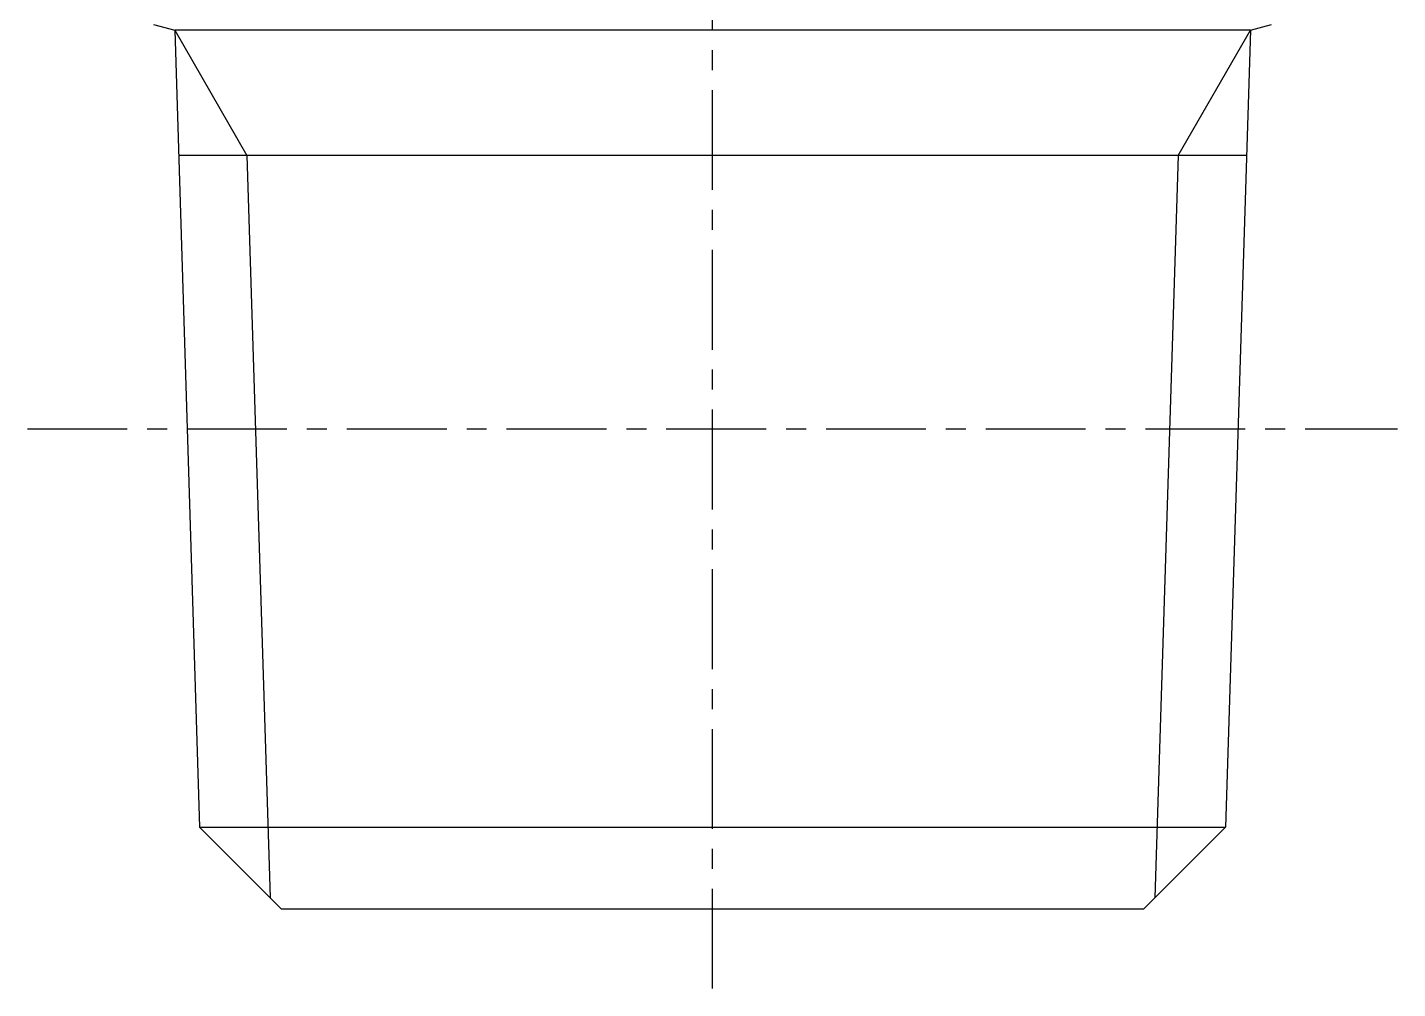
# Model space of a CAD drawing. Extents: x 15.3 to 102.8, y -16.9 to 75.1.
# Drawn here: x 85.61 to 102.76, y 0.27 to 12.31 of the extents above; entities that cross this region are included whole.
import ezdxf

# ---------------------------------------------------------------- set-up
doc = ezdxf.new("R2010")
doc.units = 0
doc.linetypes.add('CENTER', pattern=[2, 1.25, -0.25, 0.25, -0.25])
doc.layers.get('0').update_dxf_attribs({"linetype": 'CONTINUOUS'})
doc.layers.add('CENTER', color=1, linetype='CENTER')

msp = doc.modelspace()

# ---------------------------------------------------------------- linework, layer by layer
at = {"color": 7, "linetype": 'CONTINUOUS'}
for p, q in [((87.185, 12.345), (87.451, 12.274)), ((100.92, 12.274), (87.451, 12.274)), ((87.451, 12.274), (87.762, 2.296)), ((100.92, 12.274), (100.608, 2.296)), ((100.92, 12.274), (101.185, 12.345)), ((100.871, 10.706), (87.5, 10.706)), ((87.762, 2.296), (100.608, 2.296)), ((88.785, 1.274), (87.762, 2.296)), ((99.585, 1.274), (100.608, 2.296)), ((88.785, 1.274), (99.585, 1.274))]:
    msp.add_line(p, q, dxfattribs=at)
at = {"color": 3, "linetype": 'CONTINUOUS'}
for p, q in [((87.451, 12.274), (88.356, 10.706)), ((100.015, 10.706), (100.92, 12.274)), ((88.356, 10.706), (88.646, 1.413)), ((100.015, 10.706), (99.724, 1.413))]:
    msp.add_line(p, q, dxfattribs=at)
at = {"layer": 'CENTER', "color": 1, "linetype": 'CENTER'}
for p, q in [((94.185, 0.274), (94.185, 49.624)), ((85.607, 7.284), (102.764, 7.284))]:
    msp.add_line(p, q, dxfattribs=at)

doc.saveas('drawing.dxf')
